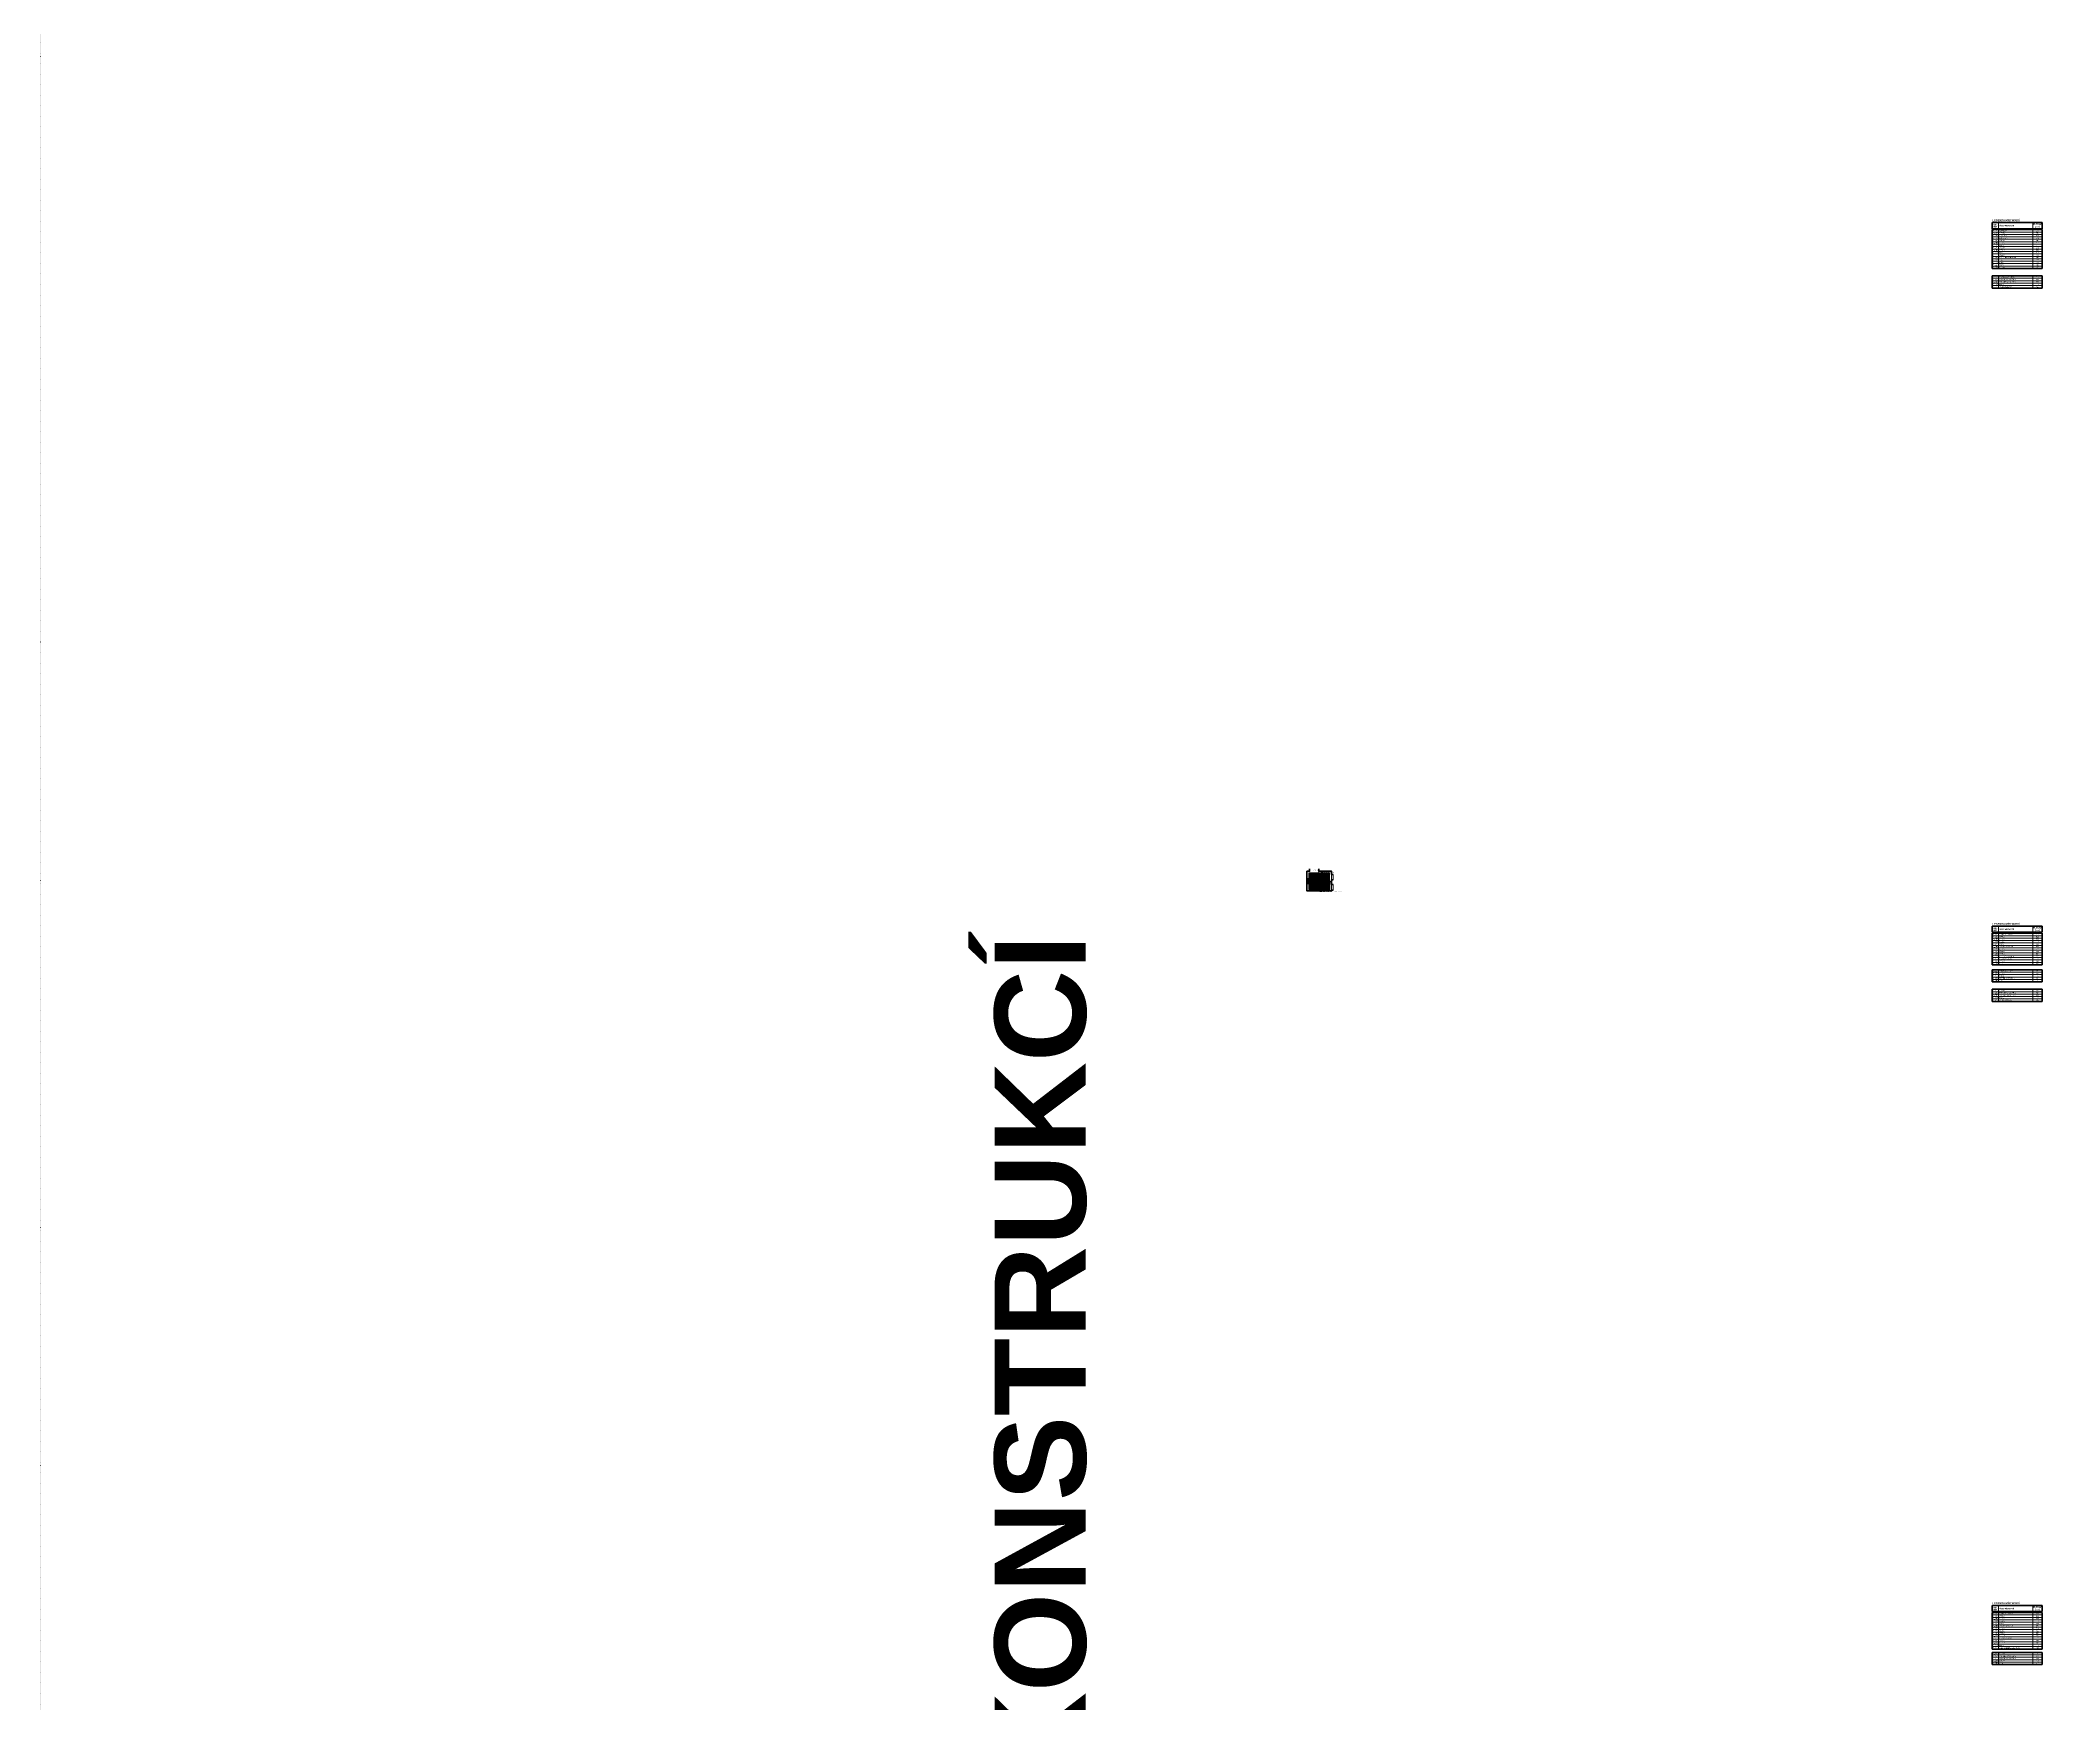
# Model space of a CAD drawing. Header units: millimetres. Extents: x 89194 to 559352, y -753138 to -204019.
# Drawn here: x 89194 to 310519, y -570814 to -388490 of the extents above; entities that cross this region are included whole.
import ezdxf

# ---------------------------------------------------------------- set-up
doc = ezdxf.new("R2010")
doc.units = ezdxf.units.MM
doc.header["$LTSCALE"] = 400
doc.linetypes.add('DOT', pattern=[0.25, 0, -0.25])
for name, color, linetype, lineweight in [('RG_okna', 3, 'Continuous', 9), ('RG_pohled', 200, 'Continuous', 9), ('RG_popisy', 11, 'Continuous', 9), ('RG_tabulky', 7, 'Continuous', 5), ('RG_tabulky tlustá', 7, 'Continuous', 40), ('RG_tečkovaně', 210, 'DOT', 15), ('RG_zdivo stávající', 30, 'Continuous', 50), ('RG_zdivo_nové_invalidi', 1, 'Continuous', 50)]:
    doc.layers.add(name, color=color, linetype=linetype, lineweight=lineweight)
doc.layers.add('RG_Rámeček', color=5, linetype='Continuous')
doc.styles.add('Arial 100', font='Arial.ttf', dxfattribs={"height": 100})
doc.styles.add('Arial 250', font='Arial Bold.ttf', dxfattribs={"height": 250})
doc.styles.add('Arial 350', font='Arial Bold.ttf', dxfattribs={"height": 350})

# ---------------------------------------------------------------- blocks, each defined once
blk = doc.blocks.new('stred')
at = {"layer": 'RG_pohled'}
blk.add_lwpolyline([(265423, -391724), (265873, -391724), (265873, -392174), (265423, -392174)], close=True, dxfattribs=at)
at = {"layer": 'RG_pohled', "color": 253}
for points in [[(265423, -391949), (265461, -391911), (265423, -391874), (265461, -391836), (265423, -391799), (265461, -391761), (265423, -391724)], [(265498, -391949), (265461, -391911), (265498, -391874), (265461, -391836), (265498, -391799), (265461, -391761), (265498, -391724)], [(265498, -391949), (265536, -391911), (265498, -391874), (265536, -391836), (265498, -391799), (265536, -391761), (265498, -391724)], [(265573, -391949), (265536, -391911), (265573, -391874), (265536, -391836), (265573, -391799), (265536, -391761), (265573, -391724)], [(265573, -391949), (265611, -391911), (265573, -391874), (265611, -391836), (265573, -391799), (265611, -391761), (265573, -391724)], [(265648, -391949), (265611, -391911), (265648, -391874), (265611, -391836), (265648, -391799), (265611, -391761), (265648, -391724)], [(265648, -391724), (265648, -392174)], [(265648, -391949), (265686, -391911), (265648, -391874), (265686, -391836), (265648, -391799), (265686, -391761), (265648, -391724)], [(265723, -391949), (265686, -391911), (265723, -391874), (265686, -391836), (265723, -391799), (265686, -391761), (265723, -391724)], [(265723, -391949), (265761, -391911), (265723, -391874), (265761, -391836), (265723, -391799), (265761, -391761), (265723, -391724)], [(265798, -391949), (265761, -391911), (265798, -391874), (265761, -391836), (265798, -391799), (265761, -391761), (265798, -391724)], [(265798, -391949), (265836, -391911), (265798, -391874), (265836, -391836), (265798, -391799), (265836, -391761), (265798, -391724)], [(265873, -391949), (265836, -391911), (265873, -391874), (265836, -391836), (265873, -391799), (265836, -391761), (265873, -391724)], [(265423, -391949), (265873, -391949)], [(265423, -392174), (265461, -392136), (265423, -392099), (265461, -392061), (265423, -392024), (265461, -391986), (265423, -391949)], [(265498, -392174), (265461, -392136), (265498, -392099), (265461, -392061), (265498, -392024), (265461, -391986), (265498, -391949)], [(265498, -392174), (265536, -392136), (265498, -392099), (265536, -392061), (265498, -392024), (265536, -391986), (265498, -391949)], [(265573, -392174), (265536, -392136), (265573, -392099), (265536, -392061), (265573, -392024), (265536, -391986), (265573, -391949)], [(265573, -392174), (265611, -392136), (265573, -392099), (265611, -392061), (265573, -392024), (265611, -391986), (265573, -391949)], [(265648, -392174), (265611, -392136), (265648, -392099), (265611, -392061), (265648, -392024), (265611, -391986), (265648, -391949)], [(265648, -392174), (265686, -392136), (265648, -392099), (265686, -392061), (265648, -392024), (265686, -391986), (265648, -391949)], [(265723, -392174), (265686, -392136), (265723, -392099), (265686, -392061), (265723, -392024), (265686, -391986), (265723, -391949)], [(265723, -392174), (265761, -392136), (265723, -392099), (265761, -392061), (265723, -392024), (265761, -391986), (265723, -391949)], [(265798, -392174), (265761, -392136), (265798, -392099), (265761, -392061), (265798, -392024), (265761, -391986), (265798, -391949)], [(265798, -392174), (265836, -392136), (265798, -392099), (265836, -392061), (265798, -392024), (265836, -391986), (265798, -391949)], [(265873, -392174), (265836, -392136), (265873, -392099), (265836, -392061), (265873, -392024), (265836, -391986), (265873, -391949)]]:
    blk.add_lwpolyline(points, dxfattribs=at)
blk = doc.blocks.new('*U758')
at = {"layer": 'RG_pohled'}
blk.add_blockref('stred', (-265648, 391949), dxfattribs=at)
blk = doc.blocks.new('*U759')
at = {"layer": 'RG_pohled', "color": 0, "linetype": 'ByBlock', "lineweight": -2, "transparency": 16777216}
for p in [(0, 900), (0, 450), (0, 0), (450, 900), (450, 450), (450, 0), (900, 900), (900, 450), (900, 0), (1350, 900), (1350, 450), (1350, 0)]:
    blk.add_blockref('*U758', p, dxfattribs=at)
blk = doc.blocks.new('ozdoba')
at = {"layer": 'RG_pohled'}
blk.add_lwpolyline([(265080, -391690), (265305, -391690), (265305, -392140), (265080, -392140)], close=True, dxfattribs=at)
at = {"layer": 'RG_pohled', "color": 253}
for points in [[(265128, -391915), (265128, -391690)], [(265155, -391915), (265155, -391690)], [(265193, -391690), (265155, -391727), (265193, -391765), (265155, -391802), (265193, -391840), (265155, -391877), (265193, -391915)], [(265155, -391915), (265155, -391690)], [(265193, -391690), (265230, -391727), (265193, -391765), (265230, -391802), (265193, -391840), (265230, -391877), (265193, -391915)], [(265230, -391915), (265230, -391690)], [(265230, -391915), (265230, -391690)], [(265258, -391915), (265258, -391690)], [(265080, -391915), (265305, -391915)], [(265128, -391915), (265128, -392140)], [(265155, -391915), (265155, -392140)], [(265193, -392140), (265155, -392102), (265193, -392065), (265155, -392027), (265193, -391990), (265155, -391952), (265193, -391915)], [(265155, -391915), (265155, -392140)], [(265193, -392140), (265230, -392102), (265193, -392065), (265230, -392027), (265193, -391990), (265230, -391952), (265193, -391915)], [(265230, -391915), (265230, -392140)], [(265230, -391915), (265230, -392140)], [(265258, -391915), (265258, -392140)]]:
    blk.add_lwpolyline(points, dxfattribs=at)
blk = doc.blocks.new('*U760')
at = {"layer": 'RG_pohled'}
blk.add_blockref('ozdoba', (-265193, 391915), dxfattribs=at)
blk = doc.blocks.new('*U761')
at = {"layer": 'RG_pohled', "color": 0, "linetype": 'ByBlock', "lineweight": -2, "transparency": 16777216}
for p in [(0, 900), (0, 450), (0, 0)]:
    blk.add_blockref('*U760', p, dxfattribs=at)
blk = doc.blocks.new('*U762')
at = {"layer": 'RG_pohled'}
blk.add_blockref('ozdoba', (-265193, 391915), dxfattribs=at)
blk = doc.blocks.new('*U763')
at = {"layer": 'RG_pohled', "color": 0, "linetype": 'ByBlock', "lineweight": -2, "transparency": 16777216}
for p in [(0, 900), (0, 450), (0, 0)]:
    blk.add_blockref('*U762', p, dxfattribs=at)
blk = doc.blocks.new('*U764')
at = {"layer": 'RG_pohled'}
blk.add_blockref('ozdoba', (-265193, 391915), dxfattribs=at)
blk = doc.blocks.new('*U765')
at = {"layer": 'RG_pohled', "color": 0, "linetype": 'ByBlock', "lineweight": -2, "transparency": 16777216}
for p in [(0, 1350), (0, 900), (0, 450), (0, 0)]:
    blk.add_blockref('*U764', p, dxfattribs=at)
blk = doc.blocks.new('*U766')
at = {"layer": 'RG_pohled'}
blk.add_blockref('ozdoba', (-265193, 391915), dxfattribs=at)
blk = doc.blocks.new('*U767')
at = {"layer": 'RG_pohled', "color": 0, "linetype": 'ByBlock', "lineweight": -2, "transparency": 16777216}
for p in [(0, 1350), (0, 900), (0, 450), (0, 0)]:
    blk.add_blockref('*U766', p, dxfattribs=at)
blk = doc.blocks.new('roh')
at = {"layer": 'RG_pohled'}
blk.add_lwpolyline([(266052, -392583), (266277, -392583), (266277, -392808), (266052, -392808)], close=True, dxfattribs=at)
blk.add_lwpolyline([(266052, -392583), (266277, -392808)], dxfattribs=at)
at = {"layer": 'RG_pohled', "color": 253}
for points in [[(266100, -392631), (266100, -392808)], [(266100, -392631), (266277, -392631)], [(266127, -392658), (266127, -392808)], [(266127, -392658), (266127, -392808)], [(266127, -392658), (266277, -392658)], [(266127, -392658), (266277, -392658)], [(266165, -392808), (266127, -392771), (266165, -392733), (266127, -392696), (266146, -392677)], [(266277, -392696), (266240, -392658), (266202, -392696), (266165, -392658), (266146, -392677)], [(266165, -392808), (266202, -392771), (266165, -392733), (266183, -392714)], [(266277, -392696), (266240, -392733), (266202, -392696), (266183, -392714)], [(266202, -392733), (266202, -392808)], [(266202, -392733), (266202, -392808)], [(266202, -392733), (266277, -392733)], [(266202, -392733), (266277, -392733)], [(266230, -392761), (266230, -392808)], [(266230, -392761), (266277, -392761)]]:
    blk.add_lwpolyline(points, dxfattribs=at)

msp = doc.modelspace()

# ---------------------------------------------------------------- linework, layer by layer
at = {"layer": 'RG_okna'}
for points in [[(230878.5, -480529.2), (230878.5, -479929.2)], [(230878.5, -481629.2), (230878.5, -481029.2)]]:
    msp.add_lwpolyline(points, dxfattribs=at)
at = {"layer": 'RG_pohled'}
for points in [[(230728.5, -480529.2), (230728.5, -479929.2)], [(230728.5, -481629.2), (230728.5, -481029.2)]]:
    msp.add_lwpolyline(points, dxfattribs=at)
at = {"layer": 'RG_Rámeček', "color": 1}
msp.add_lwpolyline([(230529.5, -481729.2), (230529.5, -480689.2), (230728.5, -480689.2)], dxfattribs=at)
at = {"layer": 'RG_tabulky'}
for p, q in [((303807.4, -408466.3), (303807.4, -409132.9)), ((303807.4, -409232.9), (303807.4, -413499.1)), ((307598.5, -408466.3), (307598.5, -409132.9)), ((307598.5, -409232.9), (307598.5, -413499.1)), ((303140.8, -409499.5), (308598.4, -409499.5)), ((303140.8, -409766.1), (308598.4, -409766.1)), ((303140.8, -410032.8), (308598.4, -410032.8)), ((303140.8, -410299.4), (308598.4, -410299.4)), ((303140.8, -410566.1), (308598.4, -410566.1)), ((303140.8, -410832.7), (308598.4, -410832.7)), ((303140.8, -411099.3), (308598.4, -411099.3)), ((303140.8, -411366), (308598.4, -411366)), ((303140.8, -411632.6), (308598.4, -411632.6)), ((303140.8, -411899.3), (308598.4, -411899.3)), ((303140.8, -412165.9), (308598.4, -412165.9)), ((303140.8, -412432.5), (308598.4, -412432.5)), ((303140.8, -412699.2), (308598.4, -412699.2)), ((303140.8, -412965.8), (308598.4, -412965.8)), ((303140.8, -413232.5), (308598.4, -413232.5)), ((303140.8, -414572.2), (308598.4, -414572.2)), ((303140.8, -414838.8), (308598.4, -414838.8)), ((303140.8, -415105.4), (308598.4, -415105.4)), ((303140.8, -415372.1), (308598.4, -415372.1)), ((303807.4, -414305.5), (303807.4, -415638.7)), ((303140.8, -486631.6), (308598.4, -486631.6)), ((303140.8, -486898.3), (308598.4, -486898.3)), ((303807.4, -485598.4), (303807.4, -486265)), ((303807.4, -486365), (303807.4, -489831.3)), ((307598.5, -485598.4), (307598.5, -486265)), ((307598.5, -486365), (307598.5, -489831.3)), ((303140.8, -487164.9), (308598.4, -487164.9)), ((303140.8, -487431.6), (308598.4, -487431.6)), ((303140.8, -487698.2), (308598.4, -487698.2)), ((303140.8, -487964.8), (308598.4, -487964.8)), ((303140.8, -488231.5), (308598.4, -488231.5)), ((303140.8, -488498.1), (308598.4, -488498.1)), ((303140.8, -488764.8), (308598.4, -488764.8)), ((303140.8, -489031.4), (308598.4, -489031.4)), ((303140.8, -489298), (308598.4, -489298)), ((303140.8, -489564.7), (308598.4, -489564.7)), ((303140.8, -490631.2), (308598.4, -490631.2)), ((303140.8, -490897.9), (308598.4, -490897.9)), ((303140.8, -491164.5), (308598.4, -491164.5)), ((303807.4, -490364.6), (303807.4, -491697.8)), ((307598.5, -490364.6), (307598.5, -491697.8)), ((303140.8, -491431.2), (308598.4, -491431.2)), ((303140.8, -492770.9), (308598.4, -492770.9)), ((303140.8, -493037.5), (308598.4, -493037.5)), ((303140.8, -493304.1), (308598.4, -493304.1)), ((303807.4, -492504.2), (303807.4, -493837.4)), ((303140.8, -493570.8), (308598.4, -493570.8)), ((303140.8, -561098.4), (308598.4, -561098.4)), ((303140.8, -561365), (308598.4, -561365)), ((303140.8, -561631.6), (308598.4, -561631.6)), ((303140.8, -561898.3), (308598.4, -561898.3)), ((303140.8, -562164.9), (308598.4, -562164.9)), ((303807.4, -560065.1), (303807.4, -560731.7)), ((303807.4, -560831.7), (303807.4, -564831.3)), ((307598.5, -560065.1), (307598.5, -560731.7)), ((307598.5, -560831.7), (307598.5, -564831.3)), ((303140.8, -562431.6), (308598.4, -562431.6)), ((303140.8, -562698.2), (308598.4, -562698.2)), ((303140.8, -562964.8), (308598.4, -562964.8)), ((303140.8, -563231.5), (308598.4, -563231.5)), ((303140.8, -563498.1), (308598.4, -563498.1)), ((303140.8, -563764.8), (308598.4, -563764.8)), ((303140.8, -564031.4), (308598.4, -564031.4)), ((303140.8, -564298), (308598.4, -564298)), ((303140.8, -564564.7), (308598.4, -564564.7)), ((303140.8, -565467.8), (308598.4, -565467.8)), ((303140.8, -565734.4), (308598.4, -565734.4)), ((303140.8, -566001.1), (308598.4, -566001.1)), ((303140.8, -566267.7), (308598.4, -566267.7)), ((303807.4, -565201.2), (303807.4, -566534.4))]:
    msp.add_line(p, q, dxfattribs=at)
for points in [[(307598.5, -414305.5), (307598.5, -415638.7)], [(307598.5, -492504.2), (307598.5, -493837.4)], [(307598.5, -565201.2), (307598.5, -566534.4)]]:
    msp.add_lwpolyline(points, dxfattribs=at)
at = {"layer": 'RG_tabulky tlustá'}
for p, q in [((303140.8, -408466.3), (303140.8, -409132.9)), ((303140.8, -408466.3), (308598.4, -408466.3)), ((303140.8, -409132.9), (308598.4, -409132.9)), ((303140.8, -409232.9), (303140.8, -413499.1)), ((303140.8, -409232.9), (308598.4, -409232.9)), ((303140.8, -413499.1), (308598.4, -413499.1)), ((303140.8, -414305.5), (308598.4, -414305.5)), ((303140.8, -415638.7), (308598.4, -415638.7)), ((303140.8, -485598.4), (303140.8, -486265)), ((303140.8, -485598.4), (308598.4, -485598.4)), ((303140.8, -486265), (308598.4, -486265)), ((303140.8, -486365), (303140.8, -489831.3)), ((303140.8, -486365), (308598.4, -486365)), ((303140.8, -489831.3), (308598.4, -489831.3)), ((303140.8, -490364.6), (303140.8, -491697.8)), ((303140.8, -490364.6), (308598.4, -490364.6)), ((303140.8, -491697.8), (308598.4, -491697.8)), ((303140.8, -492504.2), (308598.4, -492504.2)), ((303140.8, -493837.4), (308598.4, -493837.4)), ((303140.8, -560065.1), (303140.8, -560731.7)), ((303140.8, -560065.1), (308598.4, -560065.1)), ((303140.8, -560731.7), (308598.4, -560731.7)), ((303140.8, -560831.7), (303140.8, -564831.3)), ((303140.8, -560831.7), (308598.4, -560831.7)), ((303140.8, -564831.3), (308598.4, -564831.3)), ((303140.8, -565201.2), (308598.4, -565201.2)), ((303140.8, -566534.4), (308598.4, -566534.4))]:
    msp.add_line(p, q, dxfattribs=at)
for points in [[(308598.4, -409132.9), (308598.4, -408466.3)], [(308598.4, -409232.9), (308598.4, -413499.1)], [(303140.8, -414305.5), (303140.8, -415638.7)], [(308598.4, -414305.5), (308598.4, -415638.7)], [(308598.4, -486265), (308598.4, -485598.4)], [(308598.4, -486365), (308598.4, -489831.3)], [(308598.4, -490364.6), (308598.4, -491697.8)], [(303140.8, -492504.2), (303140.8, -493837.4)], [(308598.4, -492504.2), (308598.4, -493837.4)], [(308598.4, -560731.7), (308598.4, -560065.1)], [(308598.4, -560831.7), (308598.4, -564831.3)], [(303140.8, -565201.2), (303140.8, -566534.4)], [(308598.4, -565201.2), (308598.4, -566534.4)]]:
    msp.add_lwpolyline(points, dxfattribs=at)
at = {"layer": 'RG_tečkovaně'}
msp.add_lwpolyline([(89193.6, -230307.3), (438085.7, -230307.3), (438085.7, -753138.3), (89193.6, -753138.3)], close=True, dxfattribs=at)
at = {"layer": 'RG_zdivo stávající'}
for points in [[(229428.5, -481729.2), (228008.5, -481729.2), (228008.5, -479579.2), (228308.5, -479579.2), (228308.5, -479301.8)], [(229308.5, -479301.8), (229308.5, -479579.2), (230728.5, -479579.2), (230728.5, -479929.2), (230878.5, -479929.2)], [(229428.5, -481729.2), (230728.5, -481729.2), (230728.5, -481629.2), (230878.5, -481629.2)], [(230878.5, -480529.2), (230728.5, -480529.2), (230728.5, -481029.2), (230878.5, -481029.2)]]:
    msp.add_lwpolyline(points, dxfattribs=at)
at = {"layer": 'RG_zdivo_nové_invalidi', "lineweight": 20}
for p, q in [((228008.5, -480369.2), (228008.5, -480939.2)), ((228393.5, -480354.2), (228023.5, -480354.2)), ((228023.5, -480954.2), (228393.5, -480954.2)), ((228068.5, -480629.2), (228110.5, -480633.2)), ((228110.5, -480675.2), (228068.5, -480679.2)), ((228108.3, -480640.6), (228093.4, -480640.6)), ((228093.4, -480640.6), (228093.4, -480667.8)), ((228093.4, -480667.8), (228108.3, -480667.8)), ((228118.5, -480399.2), (228118.5, -480909.2)), ((228120, -480636.5), (228172.9, -480643.1)), ((228172.9, -480665.3), (228120, -480671.9)), ((228363.5, -480384.2), (228133.5, -480384.2)), ((228133.5, -480924.2), (228363.5, -480924.2)), ((228378.5, -480909.2), (228378.5, -480399.2)), ((228408.5, -480939.2), (228408.5, -480369.2)), ((229828.5, -481149.2), (229830.9, -481129.7)), ((229828.5, -481309.2), (229828.5, -481149.2)), ((229830.9, -481328.7), (229828.5, -481309.2)), ((229830.9, -481129.7), (229838.1, -481110.9)), ((229838.1, -481347.5), (229830.9, -481328.7)), ((229838.1, -481110.9), (229849.7, -481093.6)), ((229849.7, -481364.8), (229838.1, -481347.5)), ((229849.7, -481093.6), (229865.4, -481078.5)), ((229865.4, -481379.9), (229849.7, -481364.8)), ((229865.4, -481078.5), (229884.5, -481066)), ((229884.5, -481392.3), (229865.4, -481379.9)), ((229884.5, -481066), (229906.3, -481056.8)), ((229906.3, -481401.6), (229884.5, -481392.3)), ((229906.3, -481056.8), (229929.9, -481051.1)), ((229929.9, -481407.3), (229906.3, -481401.6)), ((229929.9, -481051.1), (229954.4, -481049.2)), ((229954.4, -481409.2), (229929.9, -481407.3)), ((229954.4, -481049.2), (230528.5, -481049.2)), ((230528.5, -481409.2), (229954.4, -481409.2)), ((230327.8, -481074.2), (230327.8, -481229.2)), ((230327.8, -481229.2), (230327.8, -481384.2)), ((230528.5, -481049.2), (230528.5, -481409.2))]:
    msp.add_line(p, q, dxfattribs=at)
for points in [[(230529.5, -480911.2), (229528.5, -480911.2), (229528.5, -480869.7), (230529.5, -480869.7)], [(230529.5, -481547.2), (229528.5, -481547.2), (229528.5, -481588.7), (230529.5, -481588.7)]]:
    msp.add_lwpolyline(points, close=True, dxfattribs=at)
at = {"layer": 'RG_zdivo_nové_invalidi', "lineweight": 20, "extrusion": (0, 0, -1)}
for centre, major_axis, ratio, start_param, end_param in [((228023.5, -480369.2), (10.6, 10.6), 1, 3.92699082, 5.49778714), ((228023.5, -480939.2), (-10.6, 10.6), 1, 3.92699082, 5.49778714), ((228068.5, -480654.2), (17.7, 17.7), 1, 2.35619449, 5.49778714), ((228108.3, -480654.2), (-9.62, 9.62), 1, 0.78539816, 3.92699082), ((228108.6, -480654.2), (-14.9, 14.9), 1, 0.87562483, 1.35736046), ((228108.6, -480654.2), (-14.9, 14.9), 1, 3.35502852, 3.83676415), ((228133.5, -480399.2), (10.6, 10.6), 1, 3.92699082, 5.49778714), ((228133.5, -480909.2), (-10.6, 10.6), 1, 3.92699082, 5.49778714), ((228108.6, -480654.2), (-14.9, 14.9), 1, 1.35736046, 3.35502852), ((228171.5, -480654.2), (-7.91, 7.91), 1, 0.90999591, 3.80239307), ((228363.5, -480399.2), (-10.6, 10.6), 1, 0.78539816, 2.35619449), ((228363.5, -480909.2), (10.6, 10.6), 1, 0.78539816, 2.35619449), ((228393.5, -480369.2), (-10.6, 10.6), 1, 0.78539816, 2.35619449), ((228393.5, -480939.2), (10.6, 10.6), 1, 0.78539816, 2.35619449), ((230296.3, -481074.2), (-31.5, 0), 0.79411765, 1.57079633, 3.14159265), ((230296.3, -481384.2), (31.5, 0), 0.79411765, 0, 1.57079633)]:
    msp.add_ellipse(centre, major_axis=major_axis, ratio=ratio, start_param=start_param, end_param=end_param, dxfattribs=at)

# ---------------------------------------------------------------- block references
at = {"layer": 'RG_pohled'}
for name, p in [('roh', (-37808.5, -87171.1)), ('*U761', (228356, -481104.2)), ('*U759', (228693.5, -481104.2)), ('*U763', (230381, -481104.2))]:
    msp.add_blockref(name, p, dxfattribs=at)
at = {"layer": 'RG_pohled', "rotation": 270}
for name, p in [('*U767', (228693.5, -479866.7)), ('roh', (623076.6, -213702.2)), ('*U765', (228693.5, -481441.7))]:
    msp.add_blockref(name, p, dxfattribs=at)
at = {"layer": 'RG_pohled', "xscale": -1}
for p, rotation in [((-37808.5, -874137.2), 180), ((623076.6, -747606.2), 270)]:
    msp.add_blockref('roh', p, dxfattribs=dict(at, rotation=rotation))

# ---------------------------------------------------------------- texts
at = {"layer": 'RG_popisy'}
for s, insert, char_height, width, attachment_point, style in [('LEGENDA MÍSTNOSTÍ', (303155.7, -408312.7), 200, 5354.618, 7, 'Arial 350'), ('OZN.\\PMÍST.', (303474.1, -408799.6), 133.32, 666.6, 5, 'Arial 250'), ('A_1.01', (303474.1, -409366.2), 99.99, 999.9, 5, 'Arial 100'), ('NÁZEV MÍSTNOSTÍ', (304690.5, -408799.6), 133.32, 2333.1, 5, 'Arial 250'), ('SCHODIŠTĚ', (303907.4, -409366.2), 99.99, 2233.11, 4, 'Arial 100'), ('17.3 ', (308098.5, -409358.7), 99.99, 999.914, 5, 'Arial 100'), ('A_1.02', (303474.1, -409632.8), 99.99, 999.9, 5, 'Arial 100'), ('A_1.03', (303474.1, -409899.5), 99.99, 999.9, 5, 'Arial 100'), ('A_1.04', (303474.1, -410166.1), 99.99, 999.9, 5, 'Arial 100'), ('A_1.05', (303474.1, -410432.7), 99.99, 999.9, 5, 'Arial 100'), ('A_1.06', (303474.1, -410699.4), 99.99, 999.9, 5, 'Arial 100'), ('A_1.07', (303474.1, -410966), 99.99, 999.9, 5, 'Arial 100'), ('A_1.08', (303474.1, -411232.7), 99.99, 999.9, 5, 'Arial 100'), ('A_1.09', (303474.1, -411499.3), 99.99, 999.9, 5, 'Arial 100'), ('SEKRETARIÁT', (303907.4, -410166.1), 99.99, 2233.11, 4, 'Arial 100'), ('CHODBA', (303907.4, -409632.8), 99.99, 2233.11, 4, 'Arial 100'), ('CHODBA', (303907.4, -411232.7), 99.99, 2233.11, 4, 'Arial 100'), ('UČEBNA', (303907.4, -410699.4), 99.99, 2233.11, 4, 'Arial 100'), ('UČEBNA', (303907.4, -411499.3), 99.99, 2677.668, 4, 'Arial 100'), ('ŘEDITELNA', (303907.4, -409899.5), 99.99, 2233.11, 4, 'Arial 100'), ('KABINET', (303907.4, -410432.7), 99.99, 2233.11, 4, 'Arial 100'), ('KABINET', (303907.4, -410966), 99.99, 2677.668, 4, 'Arial 100'), ('102.5 ', (308098.5, -409625.3), 99.99, 999.914, 5, 'Arial 100'), ('40.0 ', (308098.5, -409892), 99.99, 999.914, 5, 'Arial 100'), ('57.2 ', (308098.5, -411225.2), 99.99, 999.914, 5, 'Arial 100'), ('59.9 ', (308098.5, -411491.8), 99.99, 999.914, 5, 'Arial 100'), ('21.3 ', (308098.5, -410958.5), 99.99, 999.914, 5, 'Arial 100'), ('71.2 ', (308098.5, -410691.9), 99.99, 999.914, 5, 'Arial 100'), ('17.1 ', (308098.5, -410158.6), 99.99, 999.914, 5, 'Arial 100'), ('18.7 ', (308098.5, -410425.2), 99.99, 999.914, 5, 'Arial 100'), ('A_1.10', (303474.1, -411765.9), 99.99, 999.9, 5, 'Arial 100'), ('A_1.11', (303474.1, -412032.6), 99.99, 999.9, 5, 'Arial 100'), ('A_1.12', (303474.1, -412299.2), 99.99, 999.9, 5, 'Arial 100'), ('A_1.13', (303474.1, -412565.9), 99.99, 999.9, 5, 'Arial 100'), ('A_1.14', (303474.1, -412832.5), 99.99, 999.9, 5, 'Arial 100'), ('A_1.15', (303474.1, -413099.1), 99.99, 999.9, 5, 'Arial 100'), ('A_1.16', (303474.1, -413365.8), 99.99, 999.9, 5, 'Arial 100'), ('WC / ÚKLIDOVÁ MÍSTNOST', (303907.4, -412299.2), 99.99, 2233.11, 4, 'Arial 100'), ('SKLAD', (303907.4, -412565.9), 99.99, 2233.11, 4, 'Arial 100'), ('SKLAD', (303907.4, -412832.5), 99.99, 2677.668, 4, 'Arial 100'), ('SKLAD', (303907.4, -413099.1), 99.99, 2233.11, 4, 'Arial 100'), ('CHODBA', (303907.4, -413365.8), 99.99, 2233.11, 4, 'Arial 100'), ('UČEBNA', (303907.4, -412032.6), 99.99, 2233.11, 4, 'Arial 100'), ('KABINET', (303907.4, -411765.9), 99.99, 2233.11, 4, 'Arial 100'), ('41.1 ', (308098.5, -411758.4), 99.99, 999.914, 5, 'Arial 100'), ('60.2 ', (308098.5, -412025.1), 99.99, 999.914, 5, 'Arial 100'), ('4.2 ', (308098.5, -413358.3), 99.99, 999.914, 5, 'Arial 100'), ('5.9 ', (308098.5, -412291.7), 99.99, 999.914, 5, 'Arial 100'), ('5.9 ', (308098.5, -413091.6), 99.99, 999.914, 5, 'Arial 100'), ('8.4 ', (308098.5, -412825), 99.99, 999.914, 5, 'Arial 100'), ('7.7 ', (308098.5, -412558.4), 99.99, 999.914, 5, 'Arial 100'), ('C_1.01', (303474.1, -414438.8), 99.99, 999.9, 5, 'Arial 100'), ('C_1.02', (303474.1, -414705.5), 99.99, 999.9, 5, 'Arial 100'), ('C_1.03', (303474.1, -414972.1), 99.99, 999.9, 5, 'Arial 100'), ('C_1.04', (303474.1, -415238.8), 99.99, 999.9, 5, 'Arial 100'), ('C_1.05', (303474.1, -415505.4), 99.99, 999.9, 5, 'Arial 100'), ('VÝTAHOVÁ ŠACHTA', (303907.4, -415505.4), 99.99, 2233.11, 4, 'Arial 100'), ('SPECIALIZOVANÁ UČEBNA', (303907.4, -414705.5), 99.99, 2233.11, 4, 'Arial 100'), ('SPECIALIZOVANÁ UČEBNA', (303907.4, -414972.1), 99.99, 2233.11, 4, 'Arial 100'), ('CHODBA vč. SCHODIŠTĚ', (303907.4, -414438.8), 99.99, 2233.11, 4, 'Arial 100'), ('KABINET', (303907.4, -415238.8), 99.99, 2233.11, 4, 'Arial 100'), ('46.0 ', (308098.5, -414698), 99.99, 999.914, 5, 'Arial 100'), ('46.1 ', (308098.5, -414964.6), 99.99, 999.914, 5, 'Arial 100'), ('22.4 ', (308098.5, -414431.3), 99.99, 999.914, 5, 'Arial 100'), ('13.8 ', (308098.5, -415231.2), 99.99, 999.914, 5, 'Arial 100'), ('6.2 ', (308098.5, -415497.9), 99.99, 999.914, 5, 'Arial 100'), ('LEGENDA MÍSTNOSTÍ', (303155.7, -485444.9), 200, 5354.618, 7, 'Arial 350'), ('OZN.\\PMÍST.', (303474.1, -485931.7), 133.32, 666.6, 5, 'Arial 250'), ('A_2.01', (303474.1, -486498.3), 99.99, 999.9, 5, 'Arial 100'), ('A_2.02', (303474.1, -486765), 99.99, 999.9, 5, 'Arial 100'), ('NÁZEV MÍSTNOSTÍ', (304690.5, -485931.7), 133.32, 2333.1, 5, 'Arial 250'), ('SCHODIŠTĚ, CHODBA', (303907.4, -486498.3), 99.99, 2233.11, 4, 'Arial 100'), ('UČEBNA', (303907.4, -486765), 99.99, 2233.11, 4, 'Arial 100'), ('102.5 ', (308098.5, -486490.8), 99.99, 999.914, 5, 'Arial 100'), ('61.2 ', (308098.5, -486757.5), 99.99, 999.914, 5, 'Arial 100'), ('A_2.03', (303474.1, -487031.6), 99.99, 999.9, 5, 'Arial 100'), ('A_2.04', (303474.1, -487298.2), 99.99, 999.9, 5, 'Arial 100'), ('A_2.05', (303474.1, -487564.9), 99.99, 999.9, 5, 'Arial 100'), ('A_2.06', (303474.1, -487831.5), 99.99, 999.9, 5, 'Arial 100'), ('A_2.07', (303474.1, -488098.2), 99.99, 999.9, 5, 'Arial 100'), ('A_2.08', (303474.1, -488364.8), 99.99, 999.9, 5, 'Arial 100'), ('A_2.09', (303474.1, -488631.4), 99.99, 999.9, 5, 'Arial 100'), ('A_2.10', (303474.1, -488898.1), 99.99, 999.9, 5, 'Arial 100'), ('A_2.11', (303474.1, -489164.7), 99.99, 999.9, 5, 'Arial 100'), ('WC ŽENY / WC INVALIDÉ', (303907.4, -488898.1), 99.99, 2233.11, 4, 'Arial 100'), ('CHODBA, SCHODIŠTĚ', (303907.4, -487831.5), 99.99, 2233.11, 4, 'Arial 100'), ('UČEBNA', (303907.4, -487031.6), 99.99, 2233.11, 4, 'Arial 100'), ('UČEBNA', (303907.4, -487298.2), 99.99, 2233.11, 4, 'Arial 100'), ('UČEBNA', (303907.4, -488098.2), 99.99, 2677.668, 4, 'Arial 100'), ('UČEBNA', (303907.4, -488364.8), 99.99, 2233.11, 4, 'Arial 100'), ('UČEBNA', (303907.4, -488631.4), 99.99, 2677.668, 4, 'Arial 100'), ('ÚKLIDOVÁ MÍSTNOST', (303907.4, -489164.7), 99.99, 2233.11, 4, 'Arial 100'), ('KABINET', (303907.4, -487564.9), 99.99, 2233.11, 4, 'Arial 100'), ('42.2 ', (308098.5, -488357.3), 99.99, 999.914, 5, 'Arial 100'), ('39.0 ', (308098.5, -487024.1), 99.99, 999.914, 5, 'Arial 100'), ('54.7 ', (308098.5, -487824), 99.99, 999.914, 5, 'Arial 100'), ('59.9 ', (308098.5, -488090.6), 99.99, 999.914, 5, 'Arial 100'), ('21.3 ', (308098.5, -487557.4), 99.99, 999.914, 5, 'Arial 100'), ('72.1 ', (308098.5, -487290.7), 99.99, 999.914, 5, 'Arial 100'), ('62.9 ', (308098.5, -488623.9), 99.99, 999.914, 5, 'Arial 100'), ('5.9 ', (308098.5, -488890.6), 99.99, 999.914, 5, 'Arial 100'), ('7.7 ', (308098.5, -489157.2), 99.99, 999.914, 5, 'Arial 100'), ('A_2.12', (303474.1, -489431.4), 99.99, 999.9, 5, 'Arial 100'), ('A_2.13', (303474.1, -489698), 99.99, 999.9, 5, 'Arial 100'), ('D_2.01', (303474.1, -490497.9), 99.99, 999.9, 5, 'Arial 100'), ('D_2.01', (303474.1, -490497.9), 99.99, 999.9, 5, 'Arial 100'), ('D_2.02', (303474.1, -490764.6), 99.99, 999.9, 5, 'Arial 100'), ('D_2.03', (303474.1, -491031.2), 99.99, 999.9, 5, 'Arial 100'), ('D_2.04', (303474.1, -491297.8), 99.99, 999.9, 5, 'Arial 100'), ('WC MUŽI', (303907.4, -489431.4), 99.99, 2233.11, 4, 'Arial 100'), ('WC MUŽI', (303907.4, -489698), 99.99, 2233.11, 4, 'Arial 100'), ('SPOJOVACÍ CHODBA', (303907.4, -490497.9), 99.99, 2677.668, 4, 'Arial 100'), ('SPOJOVACÍ CHODBA', (303907.4, -490497.9), 99.99, 2677.668, 4, 'Arial 100'), ('UČEBNA', (303907.4, -490764.6), 99.99, 2677.668, 4, 'Arial 100'), ('KABINET', (303907.4, -491031.2), 99.99, 2677.668, 4, 'Arial 100'), ('PŘEDSÍŇ - BYT ŠKOLNÍK', (303907.4, -491297.8), 99.99, 2677.668, 4, 'Arial 100'), ('24.4 ', (308098.5, -490490.4), 99.99, 999.914, 5, 'Arial 100'), ('28.7 ', (308098.5, -490757.1), 99.99, 999.914, 5, 'Arial 100'), ('5.9 ', (308098.5, -489690.5), 99.99, 999.914, 5, 'Arial 100'), ('8.4 ', (308098.5, -489423.9), 99.99, 999.914, 5, 'Arial 100'), ('9.3 ', (308098.5, -491023.7), 99.99, 999.914, 5, 'Arial 100'), ('6.1 ', (308098.5, -491290.3), 99.99, 999.914, 5, 'Arial 100'), ('C_2.01', (303474.1, -492637.5), 99.99, 999.9, 5, 'Arial 100'), ('C_2.02', (303474.1, -492904.2), 99.99, 999.9, 5, 'Arial 100'), ('C_2.03', (303474.1, -493170.8), 99.99, 999.9, 5, 'Arial 100'), ('C_2.04', (303474.1, -493437.5), 99.99, 999.9, 5, 'Arial 100'), ('D_2.05', (303474.1, -491564.5), 99.99, 999.9, 5, 'Arial 100'), ('SKLAD', (303907.4, -491564.5), 99.99, 2677.668, 4, 'Arial 100'), ('SPECIALIZOVANÁ UČEBNA', (303907.4, -492904.2), 99.99, 2233.11, 4, 'Arial 100'), ('SPECIALIZOVANÁ UČEBNA', (303907.4, -493170.8), 99.99, 2233.11, 4, 'Arial 100'), ('CHODBA', (303907.4, -492637.5), 99.99, 2233.11, 4, 'Arial 100'), ('KABINET', (303907.4, -493437.5), 99.99, 2233.11, 4, 'Arial 100'), ('46.0 ', (308098.5, -492896.7), 99.99, 999.914, 5, 'Arial 100'), ('46.1 ', (308098.5, -493163.3), 99.99, 999.914, 5, 'Arial 100'), ('18.4 ', (308098.5, -492630), 99.99, 999.914, 5, 'Arial 100'), ('17.9 ', (308098.5, -493429.9), 99.99, 999.914, 5, 'Arial 100'), ('3.1 ', (308098.5, -491557), 99.99, 999.914, 5, 'Arial 100'), ('C_2.05', (303474.1, -493704.1), 99.99, 999.9, 5, 'Arial 100'), ('VÝTAHOVÁ ŠACHTA', (303907.4, -493704.1), 99.99, 2233.11, 4, 'Arial 100'), ('6.2 ', (308098.5, -493696.6), 99.99, 999.914, 5, 'Arial 100'), ('LEGENDA MÍSTNOSTÍ', (303155.7, -559911.6), 200, 5354.618, 7, 'Arial 350'), ('OZN.\\PMÍST.', (303474.1, -560398.4), 133.32, 666.6, 5, 'Arial 250'), ('A_3.01', (303474.1, -560965), 99.99, 999.9, 5, 'Arial 100'), ('A_3.02', (303474.1, -561231.7), 99.99, 999.9, 5, 'Arial 100'), ('A_3.03', (303474.1, -561498.3), 99.99, 999.9, 5, 'Arial 100'), ('A_3.04', (303474.1, -561765), 99.99, 999.9, 5, 'Arial 100'), ('A_3.05', (303474.1, -562031.6), 99.99, 999.9, 5, 'Arial 100'), ('NÁZEV MÍSTNOSTÍ', (304690.5, -560398.4), 133.32, 2333.1, 5, 'Arial 250'), ('SCHODIŠTĚ, CHODBA', (303907.4, -560965), 99.99, 2233.11, 4, 'Arial 100'), ('UČEBNA', (303907.4, -561231.7), 99.99, 2233.11, 4, 'Arial 100'), ('UČEBNA', (303907.4, -561498.3), 99.99, 2233.11, 4, 'Arial 100'), ('UČEBNA', (303907.4, -561765), 99.99, 2233.11, 4, 'Arial 100'), ('KABINET', (303907.4, -562031.6), 99.99, 2233.11, 4, 'Arial 100'), ('36.5 ', (308098.5, -561490.8), 99.99, 999.914, 5, 'Arial 100'), ('88.0 ', (308098.5, -560957.5), 99.99, 999.914, 5, 'Arial 100'), ('22.2 ', (308098.5, -562024.1), 99.99, 999.914, 5, 'Arial 100'), ('61.2 ', (308098.5, -561224.2), 99.99, 999.914, 5, 'Arial 100'), ('73.1 ', (308098.5, -561757.5), 99.99, 999.914, 5, 'Arial 100'), ('A_3.06', (303474.1, -562298.2), 99.99, 999.9, 5, 'Arial 100'), ('A_3.07', (303474.1, -562564.9), 99.99, 999.9, 5, 'Arial 100'), ('A_3.08', (303474.1, -562831.5), 99.99, 999.9, 5, 'Arial 100'), ('A_3.09', (303474.1, -563098.2), 99.99, 999.9, 5, 'Arial 100'), ('A_3.10', (303474.1, -563364.8), 99.99, 999.9, 5, 'Arial 100'), ('A_3.11', (303474.1, -563631.4), 99.99, 999.9, 5, 'Arial 100'), ('A_3.12', (303474.1, -563898.1), 99.99, 999.9, 5, 'Arial 100'), ('A_3.13', (303474.1, -564164.7), 99.99, 999.9, 5, 'Arial 100'), ('A_3.14', (303474.1, -564431.4), 99.99, 999.9, 5, 'Arial 100'), ('WC ŽENY', (303907.4, -563364.8), 99.99, 2233.11, 4, 'Arial 100'), ('WC MUŽI', (303907.4, -563898.1), 99.99, 2233.11, 4, 'Arial 100'), ('WC MUŽI', (303907.4, -564164.7), 99.99, 2233.11, 4, 'Arial 100'), ('CHODBA, SCHODIŠTĚ', (303907.4, -562298.2), 99.99, 2233.11, 4, 'Arial 100'), ('UČEBNA', (303907.4, -562564.9), 99.99, 2677.668, 4, 'Arial 100'), ('UČEBNA', (303907.4, -562831.5), 99.99, 2233.11, 4, 'Arial 100'), ('UČEBNA', (303907.4, -563098.2), 99.99, 2677.668, 4, 'Arial 100'), ('ÚKLIDOVÁ MÍSTNOST', (303907.4, -563631.4), 99.99, 2233.11, 4, 'Arial 100'), ('42.2 ', (308098.5, -562824), 99.99, 999.914, 5, 'Arial 100'), ('56.2 ', (308098.5, -562290.7), 99.99, 999.914, 5, 'Arial 100'), ('59.6 ', (308098.5, -562557.4), 99.99, 999.914, 5, 'Arial 100'), ('63.9 ', (308098.5, -563090.7), 99.99, 999.914, 5, 'Arial 100'), ('11.8 ', (308098.5, -564423.9), 99.99, 999.914, 5, 'Arial 100'), ('5.9 ', (308098.5, -563357.3), 99.99, 999.914, 5, 'Arial 100'), ('5.9 ', (308098.5, -564157.2), 99.99, 999.914, 5, 'Arial 100'), ('8.4 ', (308098.5, -563890.6), 99.99, 999.914, 5, 'Arial 100'), ('7.7 ', (308098.5, -563623.9), 99.99, 999.914, 5, 'Arial 100'), ('A_3.15', (303474.1, -564698), 99.99, 999.9, 5, 'Arial 100'), ('C_3.01', (303474.1, -565334.5), 99.99, 999.9, 5, 'Arial 100'), ('C_3.02', (303474.1, -565601.1), 99.99, 999.9, 5, 'Arial 100'), ('C_3.03', (303474.1, -565867.8), 99.99, 999.9, 5, 'Arial 100'), ('C_3.04', (303474.1, -566134.4), 99.99, 999.9, 5, 'Arial 100'), ('C_3.05', (303474.1, -566401), 99.99, 999.9, 5, 'Arial 100'), ('VÝTAH', (303907.4, -566401), 99.99, 2233.11, 4, 'Arial 100'), ('SKLAD NA MEZIPODESTĚ, s.v. 1,7 ', (303907.4, -564698), 99.99, 2677.668, 4, 'Arial 100'), ('SPECIALIZOVANÁ UČEBNA', (303907.4, -565601.1), 99.99, 2233.11, 4, 'Arial 100'), ('SPECIALIZOVANÁ UČEBNA', (303907.4, -565867.8), 99.99, 2233.11, 4, 'Arial 100'), ('CHODBA', (303907.4, -565334.5), 99.99, 2233.11, 4, 'Arial 100'), ('KABINET', (303907.4, -564431.4), 99.99, 2677.668, 4, 'Arial 100'), ('KABINET', (303907.4, -566134.4), 99.99, 2233.11, 4, 'Arial 100'), ('46.0 ', (308098.5, -565593.6), 99.99, 999.914, 5, 'Arial 100'), ('46.1 ', (308098.5, -565860.3), 99.99, 999.914, 5, 'Arial 100'), ('18.4 ', (308098.5, -565327), 99.99, 999.914, 5, 'Arial 100'), ('17.9 ', (308098.5, -566126.9), 99.99, 999.914, 5, 'Arial 100'), ('4.4 ', (308098.5, -564690.5), 99.99, 999.914, 5, 'Arial 100'), ('6.2 ', (308098.5, -566393.5), 99.99, 999.914, 5, 'Arial 100')]:
    msp.add_mtext(s, dxfattribs=dict(at, insert=insert, char_height=char_height, width=width, attachment_point=attachment_point, style=style))
at = {"layer": 'RG_popisy', "attachment_point": 1, "style": 'Arial 250'}
for s, insert, char_height in [('\\pxi-1.25,qc;{\\fArial|b0|i0|c238|p34;A_2.10}', (228884.2, -479410.2), 100), ('\\pxi-1.25,qc;{\\fArial|b0|i0|c238|p34;Podlaha - Lem Peronda FS Patchwork\\PHenley ice 22,5x45 cm, mat, 18 ks}', (229042.8, -479803.1), 50), ('\\pxi-1.25,qc;{\\fArial|b0|i0|c238|p34;Podlaha -Peronda Planet white 30x60 cm, mat, cca 20 ks}', (229279.7, -479655.1), 50), ('\\pxi-1.25,qc;{\\fArial|b0|i0|c238|p34;Podlaha - Peronda FS Patchwork\\PHenley ice 45x45 cm, mat, 12 ks}', (229368.5, -480318.3), 50), ('\\A1;\\pxi-1.25,qc;{\\fArial|b0|i0|c238|p34;Obklad vodorovně do v. 2 m -Peronda Planet white 30x60 cm, mat, cca 20 m\\H0.7x;\\S2^ ;}', (229431.4, -481792.6), 50)]:
    msp.add_mtext(s, dxfattribs=dict(at, insert=insert, char_height=char_height))
at = {"layer": 'RG_popisy', "insert": (203922.1, -651031.2), "char_height": 10000, "width": 178264.183, "attachment_point": 7, "rotation": 90, "style": 'Arial 350'}
msp.add_mtext('SKLADBY KONSTRUKCÍ', dxfattribs=at)
at = {"layer": 'RG_tabulky', "color": 11, "char_height": 166.652, "width": 999.914, "attachment_point": 5, "style": 'Arial 250'}
for insert in [(308098.5, -408799.6), (308098.5, -485931.7), (308098.5, -560398.4)]:
    msp.add_mtext('PLOCHA\\P[ m{\\fISOCPEUR|b1|i0|c238|p34;²]}', dxfattribs=dict(at, insert=insert))

doc.saveas('drawing.dxf')
